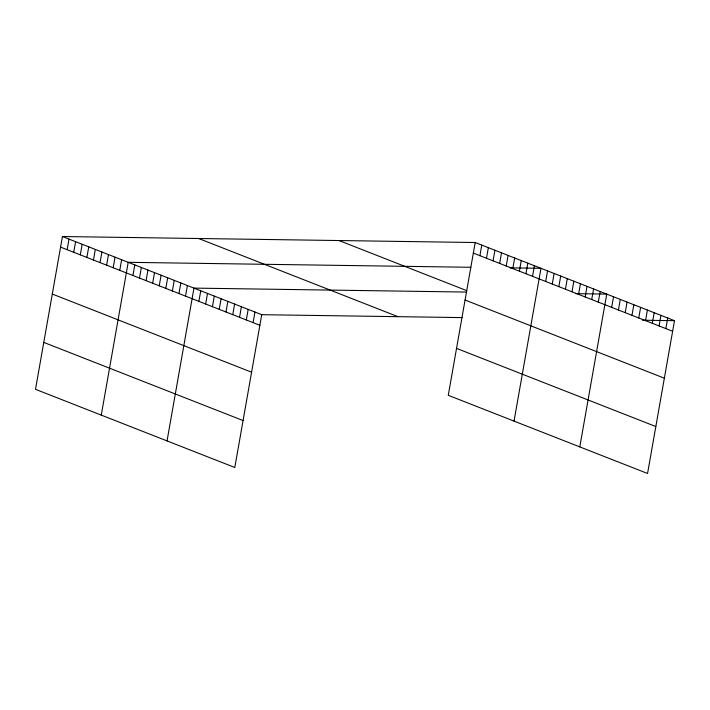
<?xml version="1.0" encoding="UTF-8"?>
<svg xmlns="http://www.w3.org/2000/svg" width="710" height="710" viewBox="0 0 710 710"><rect width="100%" height="100%" fill="white"/><g stroke="black" fill="none" stroke-linecap="round" stroke-linejoin="round"><path stroke-width="1.06" d="M62.444 236.528L35.5 389.32L234.797 467.482L261.733 314.69L62.444 236.528L475.203 242.518L674.5 320.68L647.555 473.472L448.267 395.31L475.203 242.518M67.148 249.698L69.021 239.11M73.725 252.272L75.597 241.684M80.301 254.855L82.174 244.267M86.877 257.437L88.75 246.84M93.463 260.011L95.326 249.423M100.039 262.594L101.903 252.006M106.615 265.167L108.479 254.579M113.192 267.75L115.055 257.162M119.768 270.332L121.632 259.745M101.264 415.119L128.208 262.318L470.863 267.288M132.921 275.489L134.785 264.901M139.497 278.071L141.361 267.475M146.074 280.645L147.937 270.057M152.65 283.228L154.514 272.64M159.226 285.802L161.09 275.214M165.803 288.384L167.666 277.796M172.379 290.967L174.243 280.379M178.955 293.541L180.819 282.953M185.532 296.123L187.396 285.535M167.036 440.91L193.972 288.109L466.63 292.067M198.889 301.359L200.752 290.772M205.66 304.013L207.524 293.425M212.441 306.676L214.305 296.088M219.212 309.329L221.076 298.741M225.993 311.992L227.857 301.404M232.765 314.645L234.628 304.058M239.545 317.308L241.409 306.72M246.317 319.961L248.18 309.374M253.097 322.615L254.961 312.027M479.916 255.689L481.779 245.092M486.492 258.262L488.356 247.675M493.068 260.845L494.932 250.257M499.645 263.419L501.509 252.831M506.221 266.002L508.085 255.414M512.797 268.584L514.67 257.996M519.374 271.158L521.246 260.57M525.95 273.74L527.823 263.153M532.527 276.323L534.399 265.726M514.031 421.101L540.976 268.309L509.922 267.856M545.679 281.48L547.552 270.892M552.256 284.053L554.128 273.465M558.832 286.636L560.705 276.048M565.409 289.219L567.281 278.631M571.985 291.792L573.857 281.204M578.57 294.375L580.434 283.787M585.147 296.957L587.01 286.37M591.723 299.531L593.587 288.943M598.299 302.114L600.163 291.526M579.795 446.901L606.739 294.1L575.695 293.656M611.647 307.35L613.52 296.762M618.428 310.004L620.291 299.416M625.199 312.666L627.072 302.078M631.98 315.32L633.844 304.732M638.751 317.982L640.624 307.394M645.532 320.636L647.396 310.048M652.304 323.298L654.176 312.702M659.084 325.952L660.948 315.364M665.856 328.606L667.728 318.018M261.733 314.69L462.272 317.601M642.452 320.21L674.5 320.68M473.339 253.106L672.636 331.268M338.989 240.539L466.772 290.656M465.068 300.037L664.356 378.19M198.658 238.507L397.946 316.669M456.539 348.388L655.836 426.541M60.572 247.115L259.869 325.278M52.3 294.046L251.597 372.209M43.771 342.397L243.068 420.551"/></g></svg>
